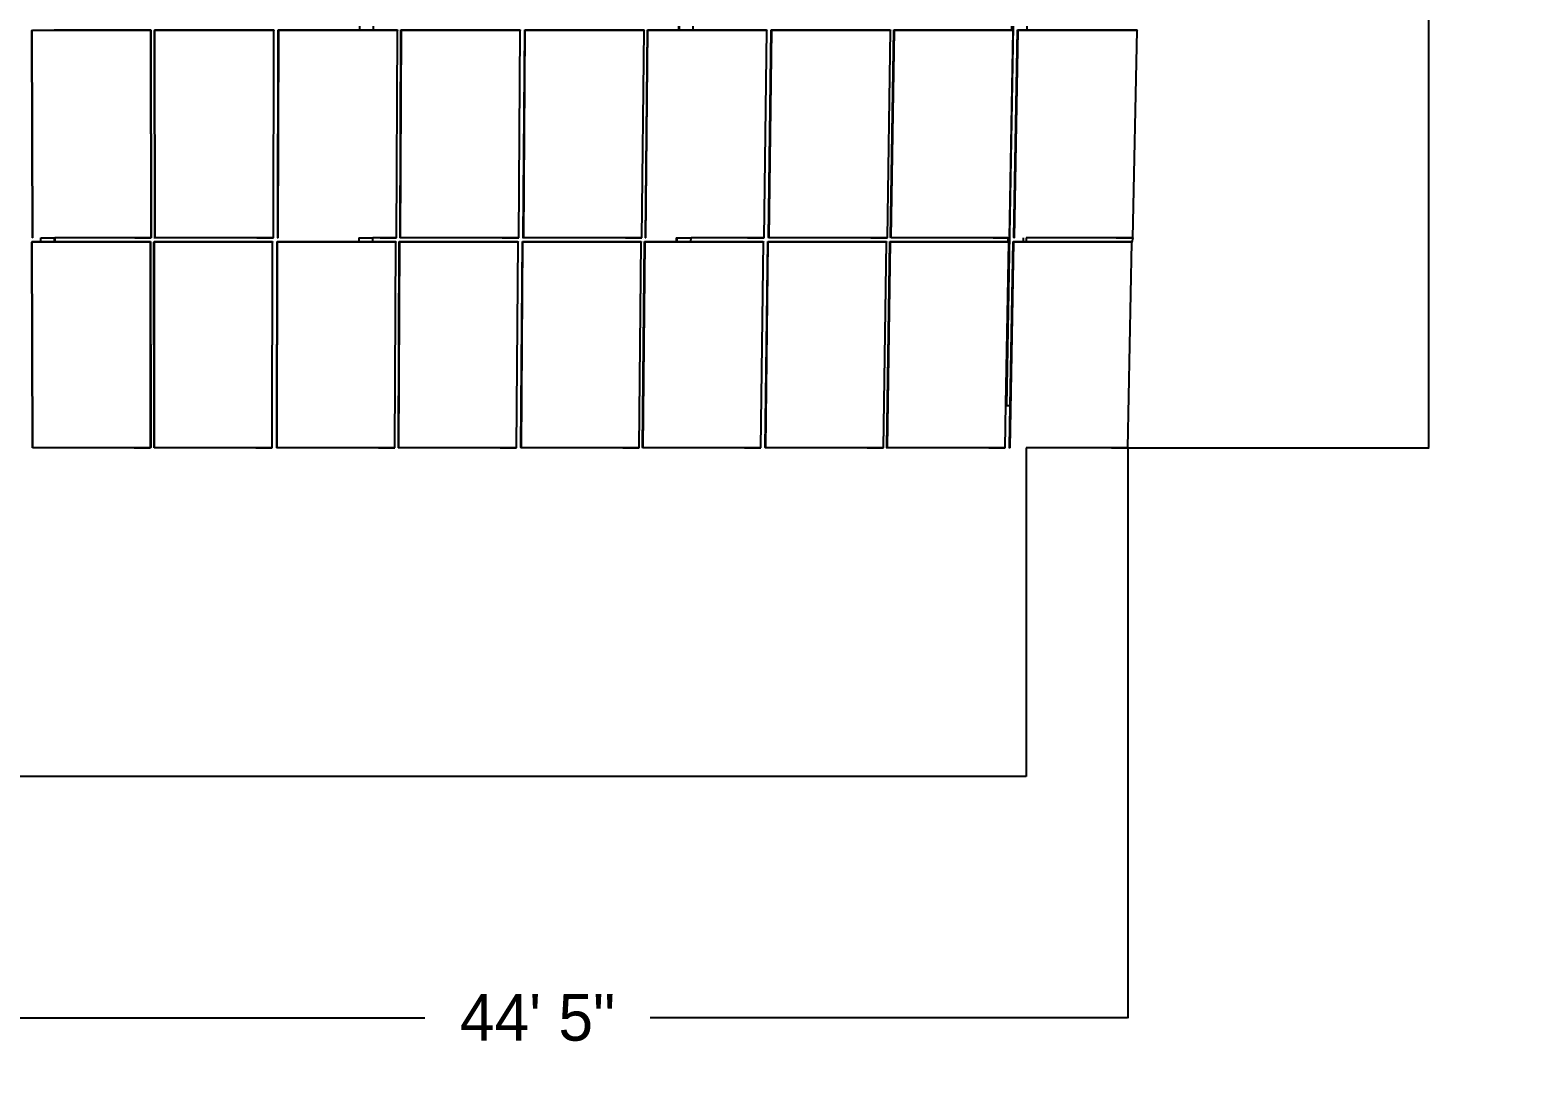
# Model space of a CAD drawing. Header units: inches. Extents: x -877 to 684, y -1170 to 1151.
# Drawn here: x -84 to 684, y -1170 to -626 of the extents above; entities that cross this region are included whole.
import ezdxf

# ---------------------------------------------------------------- set-up
doc = ezdxf.new("R2010")
doc.units = ezdxf.units.IN
doc.header["$MEASUREMENT"] = 0
doc.dimstyles.get("Standard").update_dxf_attribs({"dimtxt": 24, "dimasz": 0.18, "dimexe": 0.18, "dimexo": 0.0625, "dimgap": 0.09, "dimtad": 0, "dimtih": 1, "dimtoh": 1, "dimdec": 4, "dimzin": 0, "dimdsep": 46, "dimtxsty": 'Standard', "dimcen": 0.09, "dimclrd": 1, "dimclre": 1, "dimclrt": 1, "dimadec": 0, "dimazin": 0, "dimtfac": 1, "dimtdec": 4, "dimtofl": 0, "dimtmove": 0, "dimatfit": 3, "dimfxl": 1, "dimtolj": 1, "dimtzin": 0, "dimarcsym": 0})

# ---------------------------------------------------------------- blocks, each defined once
blk = doc.blocks.new('*D1')
at = {"color": 1, "lineweight": -2, "transparency": 16777216}
for p, q in [((525.22, 1014.76), (636.3, 1014.76)), ((636.12, 1014.58), (636.12, 98.97)), ((636.12, -840.82), (636.12, 74.79)), ((481.15, -841), (636.3, -841))]:
    blk.add_line(p, q, dxfattribs=at)
at = {"color": 1, "transparency": 16777216}
for points in [[(636.09, 1014.58), (636.15, 1014.58), (636.12, 1014.76)], [(636.09, -840.82), (636.15, -840.82), (636.12, -841)]]:
    blk.add_solid(points, dxfattribs=at)
at = {"layer": 'Defpoints', "color": 0, "transparency": 16777216}
for p in [(525.15, 1014.76), (481.08, -841), (636.12, -841)]:
    blk.add_point(p, dxfattribs=at)
at = {"color": 1, "transparency": 16777216, "insert": (636.12, 86.88), "char_height": 24, "attachment_point": 5}
blk.add_mtext('\\A1;126\' 4"', dxfattribs=at)
blk = doc.blocks.new('*D2')
at = {"color": 1, "lineweight": -2, "transparency": 16777216}
for p, q in [((-126.76, -841.05), (-126.76, -1134.75)), ((481.08, -841.06), (481.08, -1134.75)), ((-126.58, -1134.57), (119.07, -1134.57)), ((480.9, -1134.57), (235.25, -1134.57))]:
    blk.add_line(p, q, dxfattribs=at)
at = {"color": 1, "transparency": 16777216}
for points in [[(-126.58, -1134.54), (-126.58, -1134.6), (-126.76, -1134.57)], [(480.9, -1134.54), (480.9, -1134.6), (481.08, -1134.57)]]:
    blk.add_solid(points, dxfattribs=at)
at = {"layer": 'Defpoints', "color": 0, "transparency": 16777216}
for p in [(-126.76, -840.99), (481.08, -841), (481.08, -1134.57)]:
    blk.add_point(p, dxfattribs=at)
at = {"color": 1, "transparency": 16777216, "insert": (177.16, -1134.57), "char_height": 24, "attachment_point": 5}
blk.add_mtext('\\A1;44\' 5"', dxfattribs=at)

msp = doc.modelspace()

# ---------------------------------------------------------------- linework, layer by layer
for p, q in [((-83.22273, -625.70965), (-83.25079, -626.08933)), ((-83.25079, -626.08933), (-83.06295, -626.09033)), ((-82.87382, -732.89791), (-83.25079, -626.08933)), ((-83.06295, -626.09033), (-82.97382, -626.08933)), ((-82.68684, -732.89891), (-83.06295, -626.09033)), ((-21.87936, -626.0903), (-82.97382, -626.08933)), ((-71.71394, -625.70983), (-21.87198, -625.71062)), ((-21.87198, -625.71062), (-21.87936, -626.0903)), ((-21.78028, -732.89887), (-21.87936, -626.0903)), ((-21.87198, -625.71062), (-21.77298, -732.48507)), ((-20.04852, -625.71196), (-20.05528, -626.09164)), ((-20.05528, -626.09164), (-19.86744, -626.09264)), ((-19.96447, -732.9002), (-20.05528, -626.09164)), ((-20.04852, -625.71196), (41.30222, -625.71293)), ((-19.86744, -626.09264), (-19.77831, -626.09164)), ((-19.77748, -732.9012), (-19.86744, -626.09264)), ((41.31615, -626.0926), (-19.77831, -626.09164)), ((41.12906, -732.90116), (41.31615, -626.0926)), ((41.30222, -625.71293), (41.31615, -626.0926)), ((43.47508, -732.48736), (43.67277, -625.71293)), ((43.48967, -732.90116), (43.6875, -626.0926)), ((43.67277, -625.71293), (43.6875, -626.0926)), ((43.67277, -625.71293), (85.44928, -625.71358)), ((43.67666, -732.90216), (43.87533, -626.09361)), ((43.6875, -626.0926), (43.87533, -626.09361)), ((43.87533, -626.09361), (43.96447, -626.0926)), ((105.05892, -626.09357), (43.96447, -626.0926)), ((85.456, -623.8056), (85.44928, -625.71358)), ((85.44928, -625.71358), (85.6302, -625.71359)), ((85.6302, -625.71359), (85.63694, -623.80561)), ((85.6302, -625.71359), (92.73528, -625.7137)), ((92.73528, -625.7137), (92.74258, -623.80574)), ((92.73528, -625.7137), (105.0235, -625.71389)), ((104.5832, -732.90212), (105.05892, -626.09357)), ((105.0235, -625.71389), (105.05892, -626.09357)), ((106.36331, -732.48965), (106.84696, -625.71523)), ((106.39901, -732.90345), (106.88299, -626.09491)), ((106.58599, -732.90444), (107.07082, -626.09592)), ((106.84696, -625.71523), (106.88299, -626.09491)), ((106.84696, -625.71523), (168.19768, -625.7162)), ((106.88299, -626.09491), (107.07082, -626.09592)), ((107.07082, -626.09592), (107.15996, -626.09491)), ((168.2544, -626.09588), (107.15996, -626.09491)), ((167.49253, -732.90441), (168.2544, -626.09588)), ((168.19768, -625.7162), (168.2544, -626.09588)), ((169.79614, -732.4906), (170.56823, -625.7162)), ((169.85314, -732.90441), (170.62575, -626.09588)), ((170.04011, -732.9054), (170.81358, -626.09688)), ((170.56823, -625.7162), (170.62575, -626.09588)), ((170.56823, -625.7162), (231.91895, -625.71717)), ((170.62575, -626.09588), (170.81358, -626.09688)), ((170.81358, -626.09688), (170.90272, -626.09588)), ((231.99716, -626.09685), (170.90272, -626.09588)), ((230.94665, -732.90536), (231.99716, -626.09685)), ((231.91895, -625.71717), (231.99716, -626.09685)), ((232.68434, -732.49289), (233.7424, -625.71851)), ((232.76245, -732.90669), (233.82122, -626.09819)), ((232.94943, -732.90769), (234.00905, -626.09919)), ((233.7424, -625.71851), (233.82122, -626.09819)), ((233.7424, -625.71851), (249.7025, -625.71876)), ((233.82122, -626.09819), (234.00905, -626.09919)), ((234.00905, -626.09919), (234.09819, -626.09819)), ((295.19262, -626.09916), (234.09819, -626.09819)), ((249.72214, -623.81071), (249.7025, -625.71876)), ((249.7025, -625.71876), (250.2312, -625.71877)), ((250.2312, -625.71877), (250.25089, -623.81072)), ((250.2312, -625.71877), (257.33628, -625.71888)), ((257.33628, -625.71888), (257.35653, -623.81085)), ((257.33628, -625.71888), (295.09311, -625.71947)), ((293.85595, -732.90765), (295.19262, -626.09916)), ((295.09311, -625.71947), (295.19262, -626.09916)), ((296.11716, -732.49385), (297.46366, -625.71947)), ((296.21656, -732.90765), (297.56397, -626.09916)), ((296.40354, -732.90865), (297.75179, -626.10016)), ((297.46366, -625.71947), (297.56397, -626.09916)), ((297.46366, -625.71947), (358.81436, -625.72044)), ((297.56397, -626.09916), (297.75179, -626.10016)), ((297.75179, -626.10016), (297.84094, -626.09916)), ((358.93536, -626.10012), (297.84094, -626.09916)), ((357.31006, -732.90861), (358.93536, -626.10012)), ((358.81436, -625.72044), (358.93536, -626.10012)), ((359.00535, -732.49613), (360.63781, -625.72178)), ((359.12586, -732.90994), (360.75942, -626.10146)), ((359.31283, -732.91094), (360.94724, -626.10247)), ((360.63781, -625.72178), (360.75942, -626.10146)), ((360.63781, -625.72178), (421.25567, -625.72274)), ((360.75942, -626.10146), (360.94724, -626.10247)), ((360.94724, -626.10247), (361.03639, -626.10146)), ((422.1308, -626.10243), (361.03639, -626.10146)), ((418.77716, -819.3895), (422.18081, -623.81467)), ((420.21935, -732.9109), (422.1308, -626.10243)), ((421.2888, -623.81467), (421.25567, -625.72274)), ((421.25567, -625.72274), (421.9885, -625.72275)), ((421.9885, -625.72275), (422.1308, -626.10243)), ((422.43815, -732.49709), (424.35905, -625.72275)), ((422.57996, -732.9109), (424.50215, -626.10243)), ((422.76692, -732.91189), (424.68997, -626.10344)), ((424.35905, -625.72275), (424.50215, -626.10243)), ((424.35905, -625.72275), (429.25268, -625.72283)), ((424.50215, -626.10243), (424.68997, -626.10344)), ((424.68997, -626.10344), (424.77912, -626.10243)), ((485.87353, -626.1034), (424.77912, -626.10243)), ((429.25268, -625.72283), (429.28645, -623.81475)), ((429.25268, -625.72283), (485.70974, -625.72372)), ((483.67344, -732.91186), (485.87353, -626.1034)), ((485.70974, -625.72372), (485.87353, -626.1034)), ((-83.1708, -732.89891), (-83.23827, -732.89891)), ((-83.20231, -734.74871), (-83.23024, -735.16323)), ((-83.23024, -735.16323), (-83.04327, -735.16423)), ((-82.8551, -840.98852), (-83.23024, -735.16323)), ((-83.20231, -734.74871), (-78.61588, -734.74878)), ((-83.04327, -735.16423), (-82.95455, -735.16323)), ((-82.66897, -840.9895), (-83.04327, -735.16423)), ((-82.87382, -732.89791), (-82.96255, -732.89891)), ((-22.1426, -735.16419), (-82.95455, -735.16323)), ((-82.68684, -732.89891), (-82.87382, -732.89791)), ((-78.61588, -734.74878), (-78.6219, -732.89799)), ((-78.6219, -732.89799), (-71.54822, -732.89812)), ((-78.61588, -734.74878), (-71.54273, -734.74889)), ((-71.54273, -734.74889), (-71.54822, -732.89812)), ((-71.54822, -732.89812), (-71.39709, -732.89812)), ((-71.54273, -734.74889), (-71.39162, -734.74889)), ((-71.39709, -732.89812), (-71.39162, -734.74889)), ((-21.78028, -732.89887), (-71.39709, -732.89812)), ((-71.39162, -734.74889), (-22.13517, -734.74967)), ((-30.26702, -732.89888), (-21.78028, -732.90021)), ((-22.13517, -734.74967), (-22.1426, -735.16419)), ((-22.04279, -840.98947), (-22.1426, -735.16419)), ((-22.13517, -734.74967), (-22.03543, -840.54146)), ((-21.77298, -732.48507), (-21.78028, -732.89887)), ((-21.78028, -732.90021), (-21.78028, -732.89887)), ((-20.26145, -732.9012), (-20.32891, -732.9012)), ((-20.32013, -734.75099), (-20.32695, -735.16552)), ((-20.32695, -735.16552), (-20.13998, -735.16651)), ((-20.23533, -840.99078), (-20.32695, -735.16552)), ((-20.32013, -734.75099), (40.74701, -734.75195)), ((-20.13998, -735.16651), (-20.05126, -735.16552)), ((-20.04921, -840.99177), (-20.13998, -735.16651)), ((-19.96447, -732.9002), (-20.0532, -732.9012)), ((40.76068, -735.16647), (-20.05126, -735.16552)), ((-19.77748, -732.9012), (-19.96447, -732.9002)), ((-19.68875, -732.9002), (-19.77748, -732.9012)), ((41.12906, -732.90116), (-19.68875, -732.9002)), ((32.64233, -732.90117), (41.12906, -732.9025)), ((40.57696, -840.99173), (40.76068, -735.16647)), ((40.74701, -734.75195), (40.76068, -735.16647)), ((41.12906, -732.9025), (41.12906, -732.90116)), ((42.91237, -840.54373), (43.1066, -734.75195)), ((42.92671, -840.99173), (43.12107, -735.16647)), ((43.1066, -734.75195), (43.12107, -735.16647)), ((43.1066, -734.75195), (85.06522, -734.75261)), ((43.11283, -840.99272), (43.30803, -735.16747)), ((43.12107, -735.16647), (43.30803, -735.16747)), ((43.19269, -732.90216), (43.12523, -732.90216)), ((43.30803, -735.16747), (43.39676, -735.16647)), ((104.2087, -735.16743), (43.39676, -735.16647)), ((43.48967, -732.90116), (43.40094, -732.90216)), ((43.48967, -732.90116), (43.47508, -732.48736)), ((43.67666, -732.90216), (43.48967, -732.90116)), ((85.07174, -732.90192), (85.06522, -734.75261)), ((85.06522, -734.75261), (85.24528, -734.75261)), ((85.07174, -732.90192), (85.25181, -732.90193)), ((85.24528, -734.75261), (85.25181, -732.90193)), ((85.24528, -734.75261), (92.31842, -734.75272)), ((85.25181, -732.90193), (92.32549, -732.90206)), ((92.31842, -734.75272), (92.32549, -732.90206)), ((92.31842, -734.75272), (104.17373, -734.75291)), ((104.5832, -732.90212), (92.32549, -732.90206)), ((96.09647, -732.90212), (104.58319, -732.90346)), ((103.739, -840.99268), (104.2087, -735.16743)), ((104.17373, -734.75291), (104.2087, -735.16743)), ((104.58319, -732.90346), (104.5832, -732.90212)), ((105.5112, -840.546), (105.98876, -734.75424)), ((105.54645, -840.994), (106.02433, -735.16876)), ((105.73257, -840.99499), (106.2113, -735.16976)), ((105.98876, -734.75424), (106.02433, -735.16876)), ((105.98876, -734.75424), (167.05588, -734.7552)), ((106.02433, -735.16876), (106.2113, -735.16976)), ((106.10203, -732.90444), (106.03456, -732.90444)), ((106.2113, -735.16976), (106.30002, -735.16876)), ((167.11196, -735.16972), (106.30002, -735.16876)), ((106.39901, -732.90345), (106.31027, -732.90444)), ((106.39901, -732.90345), (106.36331, -732.48965)), ((106.58599, -732.90444), (106.39901, -732.90345)), ((167.49253, -732.90441), (106.67473, -732.90345)), ((159.00579, -732.90441), (167.49252, -732.90574)), ((166.35874, -840.99495), (167.11196, -735.16972)), ((167.05588, -734.7552), (167.11196, -735.16972)), ((167.49252, -732.90574), (167.49253, -732.90441)), ((168.65213, -840.54694), (169.41547, -734.7552)), ((168.70848, -840.99495), (169.47234, -735.16972)), ((168.8946, -840.99594), (169.6593, -735.17072)), ((169.41547, -734.7552), (169.47234, -735.16972)), ((169.41547, -734.7552), (230.48259, -734.75616)), ((169.47234, -735.16972), (169.6593, -735.17072)), ((169.55615, -732.9054), (169.48868, -732.9054)), ((169.6593, -735.17072), (169.74803, -735.16972)), ((230.55996, -735.17068), (169.74803, -735.16972)), ((169.85314, -732.90441), (169.7644, -732.9054)), ((169.85314, -732.90441), (169.79614, -732.4906)), ((170.04011, -732.9054), (169.85314, -732.90441)), ((230.94665, -732.90536), (170.12885, -732.90441)), ((222.45992, -732.90537), (230.94663, -732.9067)), ((229.52076, -840.9959), (230.55996, -735.17068)), ((230.48259, -734.75616), (230.55996, -735.17068)), ((230.94663, -732.9067), (230.94665, -732.90536)), ((231.25093, -840.54921), (232.29761, -734.75748)), ((231.32821, -840.99721), (232.37558, -735.17201)), ((231.51432, -840.9982), (232.56254, -735.173)), ((232.29761, -734.75748), (232.37558, -735.17201)), ((232.29761, -734.75748), (248.5802, -734.75774)), ((232.37558, -735.17201), (232.56254, -735.173)), ((232.46546, -732.90769), (232.398, -732.90769)), ((232.56254, -735.173), (232.65127, -735.17201)), ((293.46319, -735.17296), (232.65127, -735.17201)), ((232.76245, -732.90669), (232.67371, -732.90769)), ((232.76245, -732.90669), (232.68434, -732.49289)), ((232.94943, -732.90769), (232.76245, -732.90669)), ((248.59925, -732.90698), (248.5802, -734.75774)), ((248.5802, -734.75774), (249.10636, -734.75775)), ((248.59925, -732.90698), (249.12546, -732.90699)), ((249.10636, -734.75775), (249.12546, -732.90699)), ((249.10636, -734.75775), (256.17951, -734.75786)), ((249.12546, -732.90699), (256.19914, -732.90712)), ((256.17951, -734.75786), (256.19914, -732.90712)), ((256.17951, -734.75786), (293.36472, -734.75844)), ((293.85595, -732.90765), (256.19914, -732.90712)), ((285.36922, -732.90766), (293.85594, -732.90899)), ((292.14048, -840.99816), (293.46319, -735.17296)), ((293.36472, -734.75844), (293.46319, -735.17296)), ((293.85594, -732.90899), (293.85595, -732.90765)), ((294.39185, -840.55016), (295.72431, -734.75844)), ((294.49022, -840.99816), (295.82358, -735.17296)), ((294.67633, -840.99915), (296.01053, -735.17396)), ((295.72431, -734.75844), (295.82358, -735.17296)), ((295.72431, -734.75844), (356.79142, -734.7594)), ((295.82358, -735.17296), (296.01053, -735.17396)), ((295.91957, -732.90865), (295.8521, -732.90865)), ((296.01053, -735.17396), (296.09926, -735.17296)), ((356.91118, -735.17392), (296.09926, -735.17296)), ((296.21656, -732.90765), (296.11716, -732.49385)), ((296.21656, -732.90765), (296.12782, -732.90865)), ((296.40354, -732.90865), (296.21656, -732.90765)), ((357.31006, -732.90861), (296.49228, -732.90765)), ((348.82333, -732.90862), (357.31004, -732.90995)), ((355.30248, -840.99911), (356.91118, -735.17392)), ((356.79142, -734.7594), (356.91118, -735.17392)), ((356.99064, -840.55243), (358.60643, -734.76073)), ((357.10992, -841.00043), (358.7268, -735.17525)), ((357.29603, -841.00142), (358.91375, -735.17625)), ((357.31004, -732.90995), (357.31006, -732.90861)), ((358.60643, -734.76073), (358.7268, -735.17525)), ((358.60643, -734.76073), (419.3623, -734.76168)), ((358.7268, -735.17525), (358.91375, -735.17625)), ((358.82886, -732.91094), (358.7614, -732.91094)), ((358.91375, -735.17625), (359.00249, -735.17525)), ((419.81439, -735.17621), (359.00249, -735.17525)), ((359.12586, -732.90994), (359.00535, -732.49613)), ((359.12586, -732.90994), (359.03711, -732.91094)), ((359.31283, -732.91094), (359.12586, -732.90994)), ((419.39444, -732.9109), (359.40157, -732.90994)), ((411.73262, -732.9109), (420.21932, -732.91224)), ((418.32443, -818.50492), (419.81439, -735.17621)), ((419.39444, -732.9109), (419.3623, -734.76168)), ((419.3623, -734.76168), (419.67353, -734.76169)), ((419.39444, -732.9109), (420.21935, -732.9109)), ((419.67353, -734.76169), (419.81439, -735.17621)), ((420.21932, -732.91224), (420.21935, -732.9109)), ((420.27192, -841.00138), (422.17478, -735.17621)), ((420.45803, -841.00237), (422.36173, -735.17721)), ((420.51195, -819.3895), (422.03312, -734.76169)), ((422.03312, -734.76169), (422.17478, -735.17621)), ((422.03312, -734.76169), (427.3231, -734.76177)), ((422.17478, -735.17621), (422.36173, -735.17721)), ((422.28296, -732.91189), (422.21549, -732.91189)), ((422.36173, -735.17721), (422.45047, -735.17621)), ((422.57996, -732.9109), (422.43815, -732.49709)), ((483.26237, -735.17717), (422.45047, -735.17621)), ((422.57996, -732.9109), (422.49121, -732.91189)), ((422.76692, -732.91189), (422.57996, -732.9109)), ((427.3231, -734.76177), (427.35585, -732.91099)), ((427.3231, -734.76177), (428.84651, -734.76179)), ((428.84651, -732.91101), (428.84651, -734.76179)), ((483.67344, -732.91186), (428.84651, -732.91101)), ((428.84651, -734.76179), (483.10021, -734.76264)), ((475.18671, -732.91186), (483.67341, -732.9132)), ((481.08417, -841.00233), (483.26237, -735.17717)), ((483.10021, -734.76264), (483.26237, -735.17717)), ((483.67344, -732.91186), (483.26237, -735.17717)), ((483.67341, -732.9132), (483.67344, -732.91186)), ((417.92218, -841.00138), (418.32443, -818.50492)), ((418.77716, -819.3895), (418.32443, -818.50492)), ((420.51195, -819.3895), (418.77716, -819.3895)), ((420.13154, -840.55337), (420.51195, -819.3895)), ((-83.15071, -840.9895), (-83.21786, -840.9895)), ((-82.8551, -840.98852), (-82.94342, -840.9895)), ((-82.66897, -840.9895), (-82.8551, -840.98852)), ((-22.04279, -840.98947), (-82.58065, -840.98852)), ((-30.49046, -840.98947), (-22.04279, -840.99079)), ((-22.03543, -840.54146), (-22.04279, -840.98947)), ((-22.04279, -840.99079), (-22.04279, -840.98947)), ((-20.53095, -840.99177), (-20.5981, -840.99177)), ((-20.23533, -840.99078), (-20.32365, -840.99177)), ((-20.04921, -840.99177), (-20.23533, -840.99078)), ((-19.96089, -840.99078), (-20.04921, -840.99177)), ((40.57696, -840.99173), (-19.96089, -840.99078)), ((32.1293, -840.99174), (40.57696, -840.99306)), ((40.57696, -840.99306), (40.57696, -840.99173)), ((42.63109, -840.99272), (42.56394, -840.99272)), ((42.92671, -840.99173), (42.83838, -840.99272)), ((42.92671, -840.99173), (42.91237, -840.54373)), ((43.11283, -840.99272), (42.92671, -840.99173)), ((103.739, -840.99268), (43.20116, -840.99173)), ((95.29133, -840.99269), (103.739, -840.99401)), ((103.739, -840.99401), (103.739, -840.99268)), ((105.25084, -840.99499), (105.18368, -840.99499)), ((105.54645, -840.994), (105.45813, -840.99499)), ((105.54645, -840.994), (105.5112, -840.546)), ((105.73257, -840.99499), (105.54645, -840.994)), ((166.35874, -840.99495), (105.8209, -840.994)), ((157.91107, -840.99495), (166.35873, -840.99627)), ((166.35873, -840.99627), (166.35874, -840.99495)), ((168.41286, -840.99594), (168.3457, -840.99594)), ((168.70848, -840.99495), (168.62015, -840.99594)), ((168.70848, -840.99495), (168.65213, -840.54694)), ((168.8946, -840.99594), (168.70848, -840.99495)), ((229.52076, -840.9959), (168.98293, -840.99495)), ((221.07309, -840.9959), (229.52075, -840.99722)), ((229.52075, -840.99722), (229.52076, -840.9959)), ((231.03258, -840.9982), (230.96543, -840.9982)), ((231.32821, -840.99721), (231.23987, -840.9982)), ((231.32821, -840.99721), (231.25093, -840.54921)), ((231.51432, -840.9982), (231.32821, -840.99721)), ((292.14048, -840.99816), (231.60265, -840.99721)), ((283.69281, -840.99817), (292.14046, -840.99949)), ((292.14046, -840.99949), (292.14048, -840.99816)), ((294.19459, -840.99915), (294.12744, -840.99915)), ((294.49022, -840.99816), (294.39185, -840.55016)), ((294.49022, -840.99816), (294.40188, -840.99915)), ((294.67633, -840.99915), (294.49022, -840.99816)), ((355.30248, -840.99911), (294.76467, -840.99816)), ((346.85482, -840.99912), (355.30246, -841.00044)), ((355.30246, -841.00044), (355.30248, -840.99911)), ((356.81429, -841.00142), (356.74714, -841.00142)), ((357.10992, -841.00043), (356.99064, -840.55243)), ((357.10992, -841.00043), (357.02158, -841.00142)), ((357.29603, -841.00142), (357.10992, -841.00043)), ((417.92218, -841.00138), (357.38437, -841.00043)), ((409.47452, -841.00139), (417.92216, -841.00271)), ((417.92216, -841.00271), (417.92218, -841.00138)), ((419.97629, -841.00237), (419.90914, -841.00237)), ((420.27192, -841.00138), (420.13154, -840.55337)), ((420.27192, -841.00138), (420.18358, -841.00237)), ((420.45803, -841.00237), (420.27192, -841.00138)), ((428.84651, -841.00154), (428.84651, -1010.34774)), ((481.08417, -841.00233), (428.84651, -841.00154)), ((472.63651, -841.00234), (481.08415, -841.00366)), ((481.08415, -841.00366), (481.08417, -841.00233)), ((428.84651, -1010.34774), (-126.75554, -1010.34774))]:
    msp.add_line(p, q)

# ---------------------------------------------------------------- dimensions: what is measured, and where the dimension line sits
dim = msp.add_linear_dim(base=(636.12105, -841.00366), p1=(525.15488, 1014.76374), p2=(481.08415, -841.00366), angle=90, text='126\' 4"', dimstyle='Standard')
dim.commit()
dim.dimension.update_dxf_attribs({"geometry": '*D1', "text_midpoint": (636.12105, 86.88004)})
dim = msp.add_linear_dim(base=(481.08417, -1134.56786), p1=(-126.75554, -840.98792), p2=(481.08417, -841.00233), text='44\' 5"', dimstyle='Standard')
dim.commit()
dim.dimension.update_dxf_attribs({"geometry": '*D2', "text_midpoint": (177.16432, -1134.56786)})

doc.saveas('drawing.dxf')
